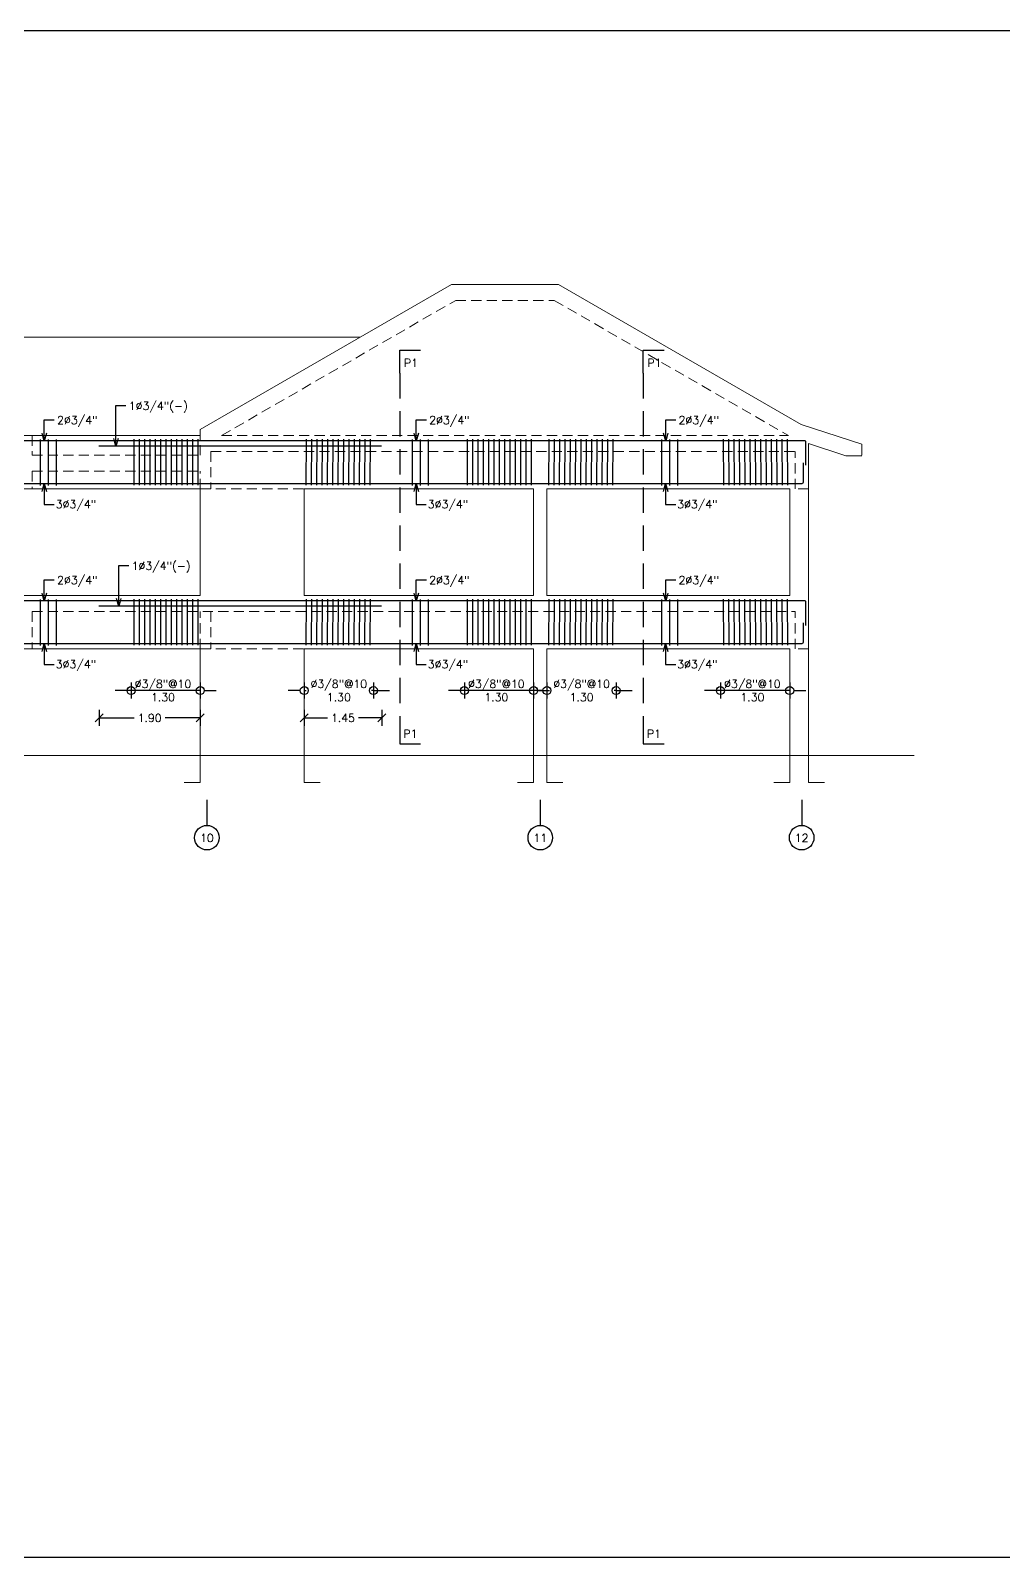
# Model space of a CAD drawing. Header units: metres. Extents: x -44 to 358, y -246 to 48.
# Drawn here: x 54.43 to 72.67, y -168.63 to -140.01 of the extents above; entities that cross this region are included whole.
import ezdxf

# ---------------------------------------------------------------- set-up
doc = ezdxf.new("R2010")
doc.units = ezdxf.units.M
doc.header["$LTSCALE"] = 0.3
doc.header["$PDMODE"] = 3
for name, pattern in [('CONTINUA', [0]), ('HIDDEN', [9.525, 6.35, -3.175]), ('HIDDEN2', [4.7625, 3.175, -1.5875])]:
    doc.linetypes.add(name, pattern=pattern)
for name, color, linetype in [('001-ACERO', 5, 'Continuous'), ('001-DIMLOSA', 4, 'Continuous'), ('001-DIMTEXTO', 4, 'Continuous'), ('001-EJES', 4, 'Continuous'), ('002-SECCION', 1, 'CONTINUA'), ('ACERO', 5, 'Continuous'), ('DIMPORTICO', 4, 'Continuous'), ('DIMTEXTO', 4, 'Continuous'), ('SECCION', 1, 'Continuous'), ('VIGA-LOSA', 1, 'Continuous')]:
    doc.layers.add(name, color=color, linetype=linetype)
doc.layers.add('Losa', color=8, linetype='HIDDEN', lineweight=18)
doc.styles.add('SIMPLEX', font='simplex_.ttf', dxfattribs={"height": 0.2})
doc.styles.add('SMPLEX', font='simplex.shx')
doc.dimstyles.new('BDIM-75', dxfattribs={"dimscale": 0.75, "dimtxt": 0.2, "dimasz": 0.2, "dimexe": 0.2, "dimexo": 0.2, "dimgap": 0.1, "dimtad": 0, "dimtih": 1, "dimtoh": 1, "dimzin": 0, "dimdsep": 46, "dimtxsty": 'SIMPLEX', "dimblk": 'OBLIQUE', "dimcen": 0.2, "dimdle": 0.2, "dimclrd": 4, "dimclre": 4, "dimclrt": 256, "dimadec": 0, "dimazin": 0, "dimtfac": 1, "dimtofl": 0, "dimtmove": 1, "dimatfit": 3, "dimldrblk": 'OPEN30', "dimfxl": 0.15, "dimtfill": 1, "dimtolj": 1, "dimtzin": 0, "dimlwd": -1, "dimlwe": -1, "dimarcsym": 0})
doc.dimstyles.new('DIM-75', dxfattribs={"dimscale": 0.75, "dimtxt": 0.2, "dimasz": 0.2, "dimexe": 0.2, "dimexo": 0.2, "dimgap": 0.1, "dimtad": 0, "dimtih": 1, "dimtoh": 1, "dimzin": 0, "dimdsep": 46, "dimtxsty": 'SMPLEX', "dimblk1": 'OBLIQUE', "dimblk2": 'OBLIQUE', "dimsah": 1, "dimcen": 0.2, "dimclrd": 4, "dimclre": 4, "dimclrt": 4, "dimadec": 0, "dimazin": 0, "dimtfac": 1, "dimtmove": 0, "dimatfit": 3, "dimldrblk": 'OBLIQUE', "dimfxl": 0.2, "dimfxlon": 1, "dimtfill": 1, "dimtolj": 1, "dimtzin": 0, "dimarcsym": 0})

# ---------------------------------------------------------------- blocks, each defined once
blk = doc.blocks.new('_OBLIQUE')
at = {"color": 0, "linetype": 'ByBlock'}
blk.add_line((-0.5, -0.5), (0.5, 0.5), dxfattribs=at)
blk = doc.blocks.new('_Open30')
at = {"color": 0, "lineweight": -2}
for p, q in [((-1, 0.27), (0, 0)), ((0, 0), (-1, -0.27)), ((0, 0), (-1, 0))]:
    blk.add_line(p, q, dxfattribs=at)
blk = doc.blocks.new('*U866')
at = {"layer": '001-ACERO'}
blk.add_line((-0.001, -0.685), (0.001, 0.175), dxfattribs=at)
blk = doc.blocks.new('*U867')
at = {"layer": 'VIGA-LOSA', "color": 0, "linetype": 'ByBlock', "lineweight": -2, "transparency": 16777216}
for p in [(0, 0), (0.15, 0), (0.3, 0)]:
    blk.add_blockref('*U866', p, dxfattribs=at)
blk = doc.blocks.new('_DotBlank')
at = {"color": 0, "linetype": 'ByBlock', "lineweight": -2}
blk.add_line((-0.5, 0), (-1, 0), dxfattribs=at)
blk.add_circle((0, 0), 0.5, dxfattribs=at)
blk = doc.blocks.new('_Origin')
at = {"color": 0, "linetype": 'ByBlock', "lineweight": -2}
blk.add_line((0, 0), (-1, 0), dxfattribs=at)
blk.add_circle((0, 0), 0.5, dxfattribs=at)
blk = doc.blocks.new('*D1473')
at = {"layer": '001-DIMTEXTO', "color": 4, "lineweight": -2, "transparency": 16777216}
for p, q in [((56.317, -152.234), (56.317, -152.534)), ((57.615, -152.234), (57.615, -152.534)), ((56.167, -152.384), (56.017, -152.384)), ((57.615, -152.384), (56.317, -152.384)), ((57.765, -152.384), (57.915, -152.384))]:
    blk.add_line(p, q, dxfattribs=at)
at = {"layer": 'DEFPOINTS', "color": 0, "transparency": 16777216}
for p in [(56.317, -151.604), (57.615, -151.604), (56.317, -152.384)]:
    blk.add_point(p, dxfattribs=at)
at = {"layer": '001-DIMTEXTO', "color": 4, "lineweight": -2, "transparency": 16777216, "xscale": 0.15, "yscale": 0.15, "zscale": 0.15}
blk.add_blockref('_Origin', (56.317, -152.384), dxfattribs=at)
at = {"layer": '001-DIMTEXTO', "color": 4, "lineweight": -2, "transparency": 16777216, "xscale": 0.15, "yscale": 0.15, "zscale": 0.15, "rotation": 180}
blk.add_blockref('_DotBlank', (57.615, -152.384), dxfattribs=at)
at = {"layer": '001-DIMTEXTO', "color": 4, "transparency": 16777216, "insert": (56.916, -152.384), "char_height": 0.15, "attachment_point": 5, "style": 'SMPLEX'}
blk.add_mtext('\\A1;∅3/8"@10\\P1.30', dxfattribs=at)
blk = doc.blocks.new('*U1471')
at = {"layer": '001-ACERO'}
blk.add_line((-0.001, -0.435), (0.001, 0.428), dxfattribs=at)
blk = doc.blocks.new('*U1472')
at = {"layer": 'VIGA-LOSA', "color": 0, "linetype": 'ByBlock', "lineweight": -2, "transparency": 16777216}
for p in [(0, 0), (0.1, 0), (0.2, 0), (0.3, 0), (0.4, 0), (0.5, 0), (0.6, 0), (0.7, 0), (0.8, 0), (0.9, 0), (1, 0), (1.1, 0), (1.2, 0)]:
    blk.add_blockref('*U1471', p, dxfattribs=at)
blk = doc.blocks.new('*D1476')
at = {"layer": '001-DIMTEXTO', "color": 4, "lineweight": -2, "transparency": 16777216}
for p, q in [((55.718, -152.748), (55.718, -153.048)), ((57.615, -152.748), (57.615, -153.048)), ((55.718, -152.898), (56.377, -152.898)), ((57.615, -152.898), (56.956, -152.898))]:
    blk.add_line(p, q, dxfattribs=at)
at = {"layer": 'DEFPOINTS', "color": 0, "transparency": 16777216}
for p in [(55.718, -151.604), (57.615, -151.604), (57.615, -152.898)]:
    blk.add_point(p, dxfattribs=at)
at = {"layer": '001-DIMTEXTO', "color": 4, "lineweight": -2, "transparency": 16777216, "xscale": 0.15, "yscale": 0.15, "zscale": 0.15, "rotation": 180}
blk.add_blockref('_OBLIQUE', (55.718, -152.898), dxfattribs=at)
at = {"layer": '001-DIMTEXTO', "color": 4, "lineweight": -2, "transparency": 16777216, "xscale": 0.15, "yscale": 0.15, "zscale": 0.15}
blk.add_blockref('_OBLIQUE', (57.615, -152.898), dxfattribs=at)
at = {"layer": '001-DIMTEXTO', "color": 4, "transparency": 16777216, "insert": (56.666, -152.898), "char_height": 0.15, "attachment_point": 5, "style": 'SMPLEX', "bg_fill": 3, "box_fill_scale": 1.1, "bg_fill_color": 256, "bg_fill_true_color": 13158600, "bg_fill_transparency": 0}
blk.add_mtext('\\A1;1.90', dxfattribs=at)
blk = doc.blocks.new('*D1478')
at = {"layer": '001-DIMTEXTO', "color": 4, "lineweight": -2, "transparency": 16777216}
for p, q in [((59.565, -152.748), (59.565, -153.048)), ((61.018, -152.748), (61.018, -153.048)), ((59.565, -152.898), (60.002, -152.898)), ((61.018, -152.898), (60.581, -152.898))]:
    blk.add_line(p, q, dxfattribs=at)
at = {"layer": 'DEFPOINTS', "color": 0, "transparency": 16777216}
for p in [(59.565, -151.604), (61.018, -151.604), (61.018, -152.898)]:
    blk.add_point(p, dxfattribs=at)
at = {"layer": '001-DIMTEXTO', "color": 4, "lineweight": -2, "transparency": 16777216, "xscale": 0.15, "yscale": 0.15, "zscale": 0.15, "rotation": 180}
blk.add_blockref('_OBLIQUE', (59.565, -152.898), dxfattribs=at)
at = {"layer": '001-DIMTEXTO', "color": 4, "lineweight": -2, "transparency": 16777216, "xscale": 0.15, "yscale": 0.15, "zscale": 0.15}
blk.add_blockref('_OBLIQUE', (61.018, -152.898), dxfattribs=at)
at = {"layer": '001-DIMTEXTO', "color": 4, "transparency": 16777216, "insert": (60.291, -152.898), "char_height": 0.15, "attachment_point": 5, "style": 'SMPLEX', "bg_fill": 3, "box_fill_scale": 1.1, "bg_fill_color": 256, "bg_fill_true_color": 13158600, "bg_fill_transparency": 0}
blk.add_mtext('\\A1;1.45', dxfattribs=at)
blk = doc.blocks.new('*U1479')
at = {"layer": '001-ACERO'}
blk.add_line((-0.001, -0.435), (0.001, 0.428), dxfattribs=at)
blk = doc.blocks.new('*U1480')
at = {"layer": 'VIGA-LOSA', "color": 0, "linetype": 'ByBlock', "lineweight": -2, "transparency": 16777216}
for p in [(0, 0), (0.1, 0), (0.2, 0), (0.3, 0), (0.4, 0), (0.5, 0), (0.6, 0), (0.7, 0), (0.8, 0), (0.9, 0), (1, 0), (1.1, 0), (1.2, 0)]:
    blk.add_blockref('*U1479', p, dxfattribs=at)
blk = doc.blocks.new('*D1481')
at = {"layer": '001-DIMTEXTO', "color": 4, "lineweight": -2, "transparency": 16777216}
for p, q in [((59.565, -152.234), (59.565, -152.534)), ((60.862, -152.234), (60.862, -152.534)), ((59.415, -152.384), (59.265, -152.384)), ((59.565, -152.384), (59.603, -152.384)), ((60.862, -152.384), (60.824, -152.384)), ((61.012, -152.384), (61.162, -152.384))]:
    blk.add_line(p, q, dxfattribs=at)
at = {"layer": 'DEFPOINTS', "color": 0, "transparency": 16777216}
for p in [(59.565, -151.604), (60.862, -151.604), (60.862, -152.384)]:
    blk.add_point(p, dxfattribs=at)
at = {"layer": '001-DIMTEXTO', "color": 4, "lineweight": -2, "transparency": 16777216, "xscale": 0.15, "yscale": 0.15, "zscale": 0.15}
blk.add_blockref('_DotBlank', (59.565, -152.384), dxfattribs=at)
at = {"layer": '001-DIMTEXTO', "color": 4, "lineweight": -2, "transparency": 16777216, "xscale": 0.15, "yscale": 0.15, "zscale": 0.15, "rotation": 180}
blk.add_blockref('_Origin', (60.862, -152.384), dxfattribs=at)
at = {"layer": '001-DIMTEXTO', "color": 4, "transparency": 16777216, "insert": (60.213, -152.384), "char_height": 0.15, "attachment_point": 5, "style": 'SMPLEX'}
blk.add_mtext('\\A1;∅3/8"@10\\P1.30', dxfattribs=at)
blk = doc.blocks.new('*U1482')
at = {"layer": '001-ACERO'}
blk.add_line((-0.001, -0.435), (0.001, 0.428), dxfattribs=at)
blk = doc.blocks.new('*U1483')
at = {"layer": 'VIGA-LOSA', "color": 0, "linetype": 'ByBlock', "lineweight": -2, "transparency": 16777216}
for p in [(0, 0), (0.1, 0), (0.2, 0), (0.3, 0), (0.4, 0), (0.5, 0), (0.6, 0), (0.7, 0), (0.8, 0), (0.9, 0), (1, 0), (1.1, 0), (1.2, 0)]:
    blk.add_blockref('*U1482', p, dxfattribs=at)
blk = doc.blocks.new('*D1484')
at = {"layer": '001-DIMTEXTO', "color": 4, "lineweight": -2, "transparency": 16777216}
for p, q in [((64.115, -152.234), (64.115, -152.534)), ((65.412, -152.234), (65.412, -152.534)), ((63.965, -152.384), (63.815, -152.384)), ((64.115, -152.384), (64.153, -152.384)), ((65.412, -152.384), (65.374, -152.384)), ((65.562, -152.384), (65.712, -152.384))]:
    blk.add_line(p, q, dxfattribs=at)
at = {"layer": 'DEFPOINTS', "color": 0, "transparency": 16777216}
for p in [(64.115, -151.604), (65.412, -151.604), (65.412, -152.384)]:
    blk.add_point(p, dxfattribs=at)
at = {"layer": '001-DIMTEXTO', "color": 4, "lineweight": -2, "transparency": 16777216, "xscale": 0.15, "yscale": 0.15, "zscale": 0.15}
blk.add_blockref('_DotBlank', (64.115, -152.384), dxfattribs=at)
at = {"layer": '001-DIMTEXTO', "color": 4, "lineweight": -2, "transparency": 16777216, "xscale": 0.15, "yscale": 0.15, "zscale": 0.15, "rotation": 180}
blk.add_blockref('_Origin', (65.412, -152.384), dxfattribs=at)
at = {"layer": '001-DIMTEXTO', "color": 4, "transparency": 16777216, "insert": (64.764, -152.384), "char_height": 0.15, "attachment_point": 5, "style": 'SMPLEX'}
blk.add_mtext('\\A1;∅3/8"@10\\P1.30', dxfattribs=at)
blk = doc.blocks.new('*D1487')
at = {"layer": '001-DIMTEXTO', "color": 4, "lineweight": -2, "transparency": 16777216}
for p, q in [((67.367, -152.234), (67.367, -152.534)), ((68.665, -152.234), (68.665, -152.534)), ((67.217, -152.384), (67.067, -152.384)), ((68.665, -152.384), (67.367, -152.384)), ((68.815, -152.384), (68.965, -152.384))]:
    blk.add_line(p, q, dxfattribs=at)
at = {"layer": 'DEFPOINTS', "color": 0, "transparency": 16777216}
for p in [(67.367, -151.604), (68.665, -151.604), (67.367, -152.384)]:
    blk.add_point(p, dxfattribs=at)
at = {"layer": '001-DIMTEXTO', "color": 4, "lineweight": -2, "transparency": 16777216, "xscale": 0.15, "yscale": 0.15, "zscale": 0.15}
blk.add_blockref('_Origin', (67.367, -152.384), dxfattribs=at)
at = {"layer": '001-DIMTEXTO', "color": 4, "lineweight": -2, "transparency": 16777216, "xscale": 0.15, "yscale": 0.15, "zscale": 0.15, "rotation": 180}
blk.add_blockref('_DotBlank', (68.665, -152.384), dxfattribs=at)
at = {"layer": '001-DIMTEXTO', "color": 4, "transparency": 16777216, "insert": (67.966, -152.384), "char_height": 0.15, "attachment_point": 5, "style": 'SMPLEX'}
blk.add_mtext('\\A1;∅3/8"@10\\P1.30', dxfattribs=at)
blk = doc.blocks.new('*U1485')
at = {"layer": '001-ACERO'}
blk.add_line((-0.001, -0.435), (0.001, 0.428), dxfattribs=at)
blk = doc.blocks.new('*U1486')
at = {"layer": 'VIGA-LOSA', "color": 0, "linetype": 'ByBlock', "lineweight": -2, "transparency": 16777216}
for p in [(0, 0), (0.1, 0), (0.2, 0), (0.3, 0), (0.4, 0), (0.5, 0), (0.6, 0), (0.7, 0), (0.8, 0), (0.9, 0), (1, 0), (1.1, 0), (1.2, 0)]:
    blk.add_blockref('*U1485', p, dxfattribs=at)
blk = doc.blocks.new('*D1490')
at = {"layer": '001-DIMTEXTO', "color": 4, "lineweight": -2, "transparency": 16777216}
for p, q in [((62.567, -152.234), (62.567, -152.534)), ((63.865, -152.234), (63.865, -152.534)), ((62.417, -152.384), (62.267, -152.384)), ((63.865, -152.384), (62.567, -152.384)), ((64.015, -152.384), (64.165, -152.384))]:
    blk.add_line(p, q, dxfattribs=at)
at = {"layer": 'DEFPOINTS', "color": 0, "transparency": 16777216}
for p in [(62.567, -151.604), (63.865, -151.604), (62.567, -152.384)]:
    blk.add_point(p, dxfattribs=at)
at = {"layer": '001-DIMTEXTO', "color": 4, "lineweight": -2, "transparency": 16777216, "xscale": 0.15, "yscale": 0.15, "zscale": 0.15}
blk.add_blockref('_Origin', (62.567, -152.384), dxfattribs=at)
at = {"layer": '001-DIMTEXTO', "color": 4, "lineweight": -2, "transparency": 16777216, "xscale": 0.15, "yscale": 0.15, "zscale": 0.15, "rotation": 180}
blk.add_blockref('_DotBlank', (63.865, -152.384), dxfattribs=at)
at = {"layer": '001-DIMTEXTO', "color": 4, "transparency": 16777216, "insert": (63.166, -152.384), "char_height": 0.15, "attachment_point": 5, "style": 'SMPLEX'}
blk.add_mtext('\\A1;∅3/8"@10\\P1.30', dxfattribs=at)
blk = doc.blocks.new('*U1488')
at = {"layer": '001-ACERO'}
blk.add_line((-0.001, -0.435), (0.001, 0.428), dxfattribs=at)
blk = doc.blocks.new('*U1489')
at = {"layer": 'VIGA-LOSA', "color": 0, "linetype": 'ByBlock', "lineweight": -2, "transparency": 16777216}
for p in [(0, 0), (0.1, 0), (0.2, 0), (0.3, 0), (0.4, 0), (0.5, 0), (0.6, 0), (0.7, 0), (0.8, 0), (0.9, 0), (1, 0), (1.1, 0), (1.2, 0)]:
    blk.add_blockref('*U1488', p, dxfattribs=at)
blk = doc.blocks.new('*U1491')
at = {"layer": '001-ACERO'}
blk.add_line((-0.001, -0.685), (0.001, 0.175), dxfattribs=at)
blk = doc.blocks.new('*U1492')
at = {"layer": 'VIGA-LOSA', "color": 0, "linetype": 'ByBlock', "lineweight": -2, "transparency": 16777216}
for p in [(0, 0), (0.15, 0), (0.3, 0)]:
    blk.add_blockref('*U1491', p, dxfattribs=at)
blk = doc.blocks.new('*U1493')
at = {"layer": '001-ACERO'}
blk.add_line((-0.001, -0.685), (0.001, 0.175), dxfattribs=at)
blk = doc.blocks.new('*U1494')
at = {"layer": 'VIGA-LOSA', "color": 0, "linetype": 'ByBlock', "lineweight": -2, "transparency": 16777216}
for p in [(0, 0), (0.15, 0), (0.3, 0)]:
    blk.add_blockref('*U1493', p, dxfattribs=at)
blk = doc.blocks.new('*U1515')
at = {"layer": '001-ACERO'}
blk.add_line((-0.001, -0.685), (0.001, 0.175), dxfattribs=at)
blk = doc.blocks.new('*U1516')
at = {"layer": 'VIGA-LOSA', "color": 0, "linetype": 'ByBlock', "lineweight": -2, "transparency": 16777216}
for p in [(0, 0), (0.15, 0), (0.3, 0)]:
    blk.add_blockref('*U1515', p, dxfattribs=at)
blk = doc.blocks.new('*U1509')
at = {"layer": '001-ACERO'}
blk.add_line((-0.001, -0.435), (0.001, 0.428), dxfattribs=at)
blk = doc.blocks.new('*U1510')
at = {"layer": 'VIGA-LOSA', "color": 0, "linetype": 'ByBlock', "lineweight": -2, "transparency": 16777216}
for p in [(0, 0), (0.1, 0), (0.2, 0), (0.3, 0), (0.4, 0), (0.5, 0), (0.6, 0), (0.7, 0), (0.8, 0), (0.9, 0), (1, 0), (1.1, 0), (1.2, 0)]:
    blk.add_blockref('*U1509', p, dxfattribs=at)
blk = doc.blocks.new('*U1502')
at = {"layer": '001-ACERO'}
blk.add_line((-0.001, -0.435), (0.001, 0.428), dxfattribs=at)
blk = doc.blocks.new('*U1503')
at = {"layer": 'VIGA-LOSA', "color": 0, "linetype": 'ByBlock', "lineweight": -2, "transparency": 16777216}
for p in [(0, 0), (0.1, 0), (0.2, 0), (0.3, 0), (0.4, 0), (0.5, 0), (0.6, 0), (0.7, 0), (0.8, 0), (0.9, 0), (1, 0), (1.1, 0), (1.2, 0)]:
    blk.add_blockref('*U1502', p, dxfattribs=at)
blk = doc.blocks.new('*U1504')
at = {"layer": '001-ACERO'}
blk.add_line((-0.001, -0.435), (0.001, 0.428), dxfattribs=at)
blk = doc.blocks.new('*U1505')
at = {"layer": 'VIGA-LOSA', "color": 0, "linetype": 'ByBlock', "lineweight": -2, "transparency": 16777216}
for p in [(0, 0), (0.1, 0), (0.2, 0), (0.3, 0), (0.4, 0), (0.5, 0), (0.6, 0), (0.7, 0), (0.8, 0), (0.9, 0), (1, 0), (1.1, 0), (1.2, 0)]:
    blk.add_blockref('*U1504', p, dxfattribs=at)
blk = doc.blocks.new('*U1506')
at = {"layer": '001-ACERO'}
blk.add_line((-0.001, -0.435), (0.001, 0.428), dxfattribs=at)
blk = doc.blocks.new('*U1495')
at = {"layer": 'VIGA-LOSA', "color": 0, "linetype": 'ByBlock', "lineweight": -2, "transparency": 16777216}
for p in [(0, 0), (0.1, 0), (0.2, 0), (0.3, 0), (0.4, 0), (0.5, 0), (0.6, 0), (0.7, 0), (0.8, 0), (0.9, 0), (1, 0), (1.1, 0), (1.2, 0)]:
    blk.add_blockref('*U1506', p, dxfattribs=at)
blk = doc.blocks.new('*U1496')
at = {"layer": '001-ACERO'}
blk.add_line((-0.001, -0.435), (0.001, 0.428), dxfattribs=at)
blk = doc.blocks.new('*U1497')
at = {"layer": 'VIGA-LOSA', "color": 0, "linetype": 'ByBlock', "lineweight": -2, "transparency": 16777216}
for p in [(0, 0), (0.1, 0), (0.2, 0), (0.3, 0), (0.4, 0), (0.5, 0), (0.6, 0), (0.7, 0), (0.8, 0), (0.9, 0), (1, 0), (1.1, 0), (1.2, 0)]:
    blk.add_blockref('*U1496', p, dxfattribs=at)
blk = doc.blocks.new('*U1498')
at = {"layer": '001-ACERO'}
blk.add_line((-0.001, -0.685), (0.001, 0.175), dxfattribs=at)
blk = doc.blocks.new('*U1499')
at = {"layer": 'VIGA-LOSA', "color": 0, "linetype": 'ByBlock', "lineweight": -2, "transparency": 16777216}
for p in [(0, 0), (0.15, 0), (0.3, 0)]:
    blk.add_blockref('*U1498', p, dxfattribs=at)
blk = doc.blocks.new('*U1500')
at = {"layer": '001-ACERO'}
blk.add_line((-0.001, -0.685), (0.001, 0.175), dxfattribs=at)
blk = doc.blocks.new('*U1501')
at = {"layer": 'VIGA-LOSA', "color": 0, "linetype": 'ByBlock', "lineweight": -2, "transparency": 16777216}
for p in [(0, 0), (0.15, 0), (0.3, 0)]:
    blk.add_blockref('*U1500', p, dxfattribs=at)
blk = doc.blocks.new('*U933')
at = {"color": 8, "linetype": 'HIDDEN2', "ltscale": 0.5}
blk.add_line((0, 3.076), (0, -3.444), dxfattribs=at)
at = {"color": 6, "linetype": 'CONTINUA'}
for points in [[(0, 3.076), (0, 3.507), (0.391, 3.507)], [(0, -3.444), (0, -3.875), (0.391, -3.875)]]:
    blk.add_lwpolyline(points, dxfattribs=at)
at = {"color": 4, "style": 'SMPLEX'}
for tag, p in [('P##', (0.078, 3.19)), ('P#', (0.069, -3.76))]:
    blk.add_attdef(tag, p, '', height=0.15, dxfattribs=at)

msp = doc.modelspace()

# ---------------------------------------------------------------- linework, layer by layer
at = {"layer": '001-EJES', "color": 1, "ltscale": 0.02}
for p, q in [((57.739831, -154.4336038), (57.739831, -154.9118178)), ((63.989831, -154.4336038), (63.989831, -154.9118178)), ((68.889831, -154.4336038), (68.889831, -154.9118178))]:
    msp.add_line(p, q, dxfattribs=at)
at = {"layer": '001-EJES', "color": 1}
for centre in [(57.739831, -155.1418477), (63.989831, -155.1418477), (68.889831, -155.1418477)]:
    msp.add_circle(centre, 0.2300299, dxfattribs=at)
at = {"layer": '002-SECCION', "lineweight": 0}
for p, q in [((45.414831, -147.6040788), (57.6146723, -147.6040788)), ((69.014831, -154.1060475), (69.014831, -147.7546072)), ((69.7149303, -147.9820832), (70.0148314, -147.9820829)), ((51.864831, -148.6040788), (57.6146723, -148.6040788)), ((57.6146723, -150.6040788), (57.6146723, -148.6040788)), ((59.5646723, -150.6040788), (59.5646723, -148.6040788)), ((59.5646723, -148.6040788), (63.864831, -148.6040788)), ((63.864831, -150.6040788), (63.864831, -148.6040788)), ((64.114831, -150.6040788), (64.114831, -148.6040788)), ((64.114831, -148.6040788), (68.664831, -148.6040788)), ((68.664831, -150.6040788), (68.664831, -148.6040788)), ((51.864831, -150.6040788), (57.6146723, -150.6040788)), ((59.5646723, -150.6040788), (63.864831, -150.6040788)), ((64.114831, -150.6040788), (68.664831, -150.6040788)), ((51.864831, -151.6040788), (57.6146723, -151.6040788)), ((57.6146723, -154.1060475), (57.6146723, -151.6040788)), ((59.5646723, -154.1060475), (59.5646723, -151.6040788)), ((59.5646723, -151.6040788), (63.864831, -151.6040788)), ((63.864831, -154.1060475), (63.864831, -151.6040788)), ((64.114831, -154.1060475), (64.114831, -151.6040788)), ((64.114831, -151.6040788), (68.664831, -151.6040788)), ((68.664831, -154.1060475), (68.664831, -151.6040788)), ((57.3146723, -154.1060475), (57.6146723, -154.1060475)), ((59.5646723, -154.1060475), (59.8646723, -154.1060475)), ((63.564831, -154.1060475), (63.864831, -154.1060475)), ((64.114831, -154.1060475), (64.414831, -154.1060475)), ((68.364831, -154.1060475), (68.664831, -154.1060475)), ((69.014831, -154.1060475), (69.314831, -154.1060475))]:
    msp.add_line(p, q, dxfattribs=at)
for points in [[(57.6146723, -147.4885323), (62.3236515, -144.7698019), (64.3328304, -144.7698019), (68.8809816, -147.3956782), (70.0148312, -147.7640882), (70.0148314, -147.9743808)], [(57.6146723, -147.6040788), (57.6146723, -147.4885323)], [(69.014831, -147.7546072), (69.7149303, -147.9820832)]]:
    msp.add_lwpolyline(points, dxfattribs=at)
at = {"layer": 'ACERO'}
for points in [[(68.9539823, -147.7040788), (45.5164926, -147.7040788)], [(45.5630868, -148.5040788), (68.8961217, -148.5040788)], [(43.275387, -151.5040788), (68.8961217, -151.5040788)]]:
    msp.add_lwpolyline(points, dxfattribs=at)
at = {"layer": 'ACERO', "color": 6}
for points in [[(61.0115985, -147.8040788), (55.7115985, -147.8040788)], [(61.0115985, -150.8040788), (55.7115985, -150.8040788)]]:
    msp.add_lwpolyline(points, dxfattribs=at)
at = {"layer": 'ACERO'}
for points in [[(68.9539823, -147.7040788, -0.2480042517), (68.9627159, -147.7206036), (68.9627159, -148.1618668)], [(68.9176123, -148.1170554), (68.9161161, -148.484551, -0.4073149712), (68.8961217, -148.5040788)], [(68.9539823, -150.7040788), (43.2287928, -150.7040788, 0.1507257483), (43.2175264, -150.707554, 0.1507257483)], [(68.9539823, -150.7040788, -0.2480042517), (68.9627159, -150.7206036), (68.9627159, -151.1618668)], [(68.9176123, -151.1170554), (68.9161161, -151.484551, -0.4073149712), (68.8961217, -151.5040788)]]:
    msp.add_lwpolyline(points, format="xyb", dxfattribs=at)
at = {"layer": 'DIMTEXTO'}
msp.add_lwpolyline([(-5.0701956, -140.0118319), (167.0422281, -140.0118319), (167.0422281, -168.6345631), (-5.0701956, -168.6345631)], close=True, dxfattribs=at)
at = {"layer": 'Losa', "linetype": 'CONTINUA', "lineweight": 0, "ltscale": 0.1}
msp.add_line((60.6115706, -145.7582722), (48.1148311, -145.7582722), dxfattribs=at)
at = {"layer": 'Losa', "lineweight": 0, "ltscale": 0.1}
for p, q in [((58.0145399, -147.6040788), (68.641942, -147.6040788)), ((54.464831, -147.9743807), (57.6146723, -147.9743807)), ((57.8146723, -147.9040788), (68.764831, -147.9040788)), ((54.464831, -148.2743807), (57.6146723, -148.2743807)), ((57.6146723, -148.6040788), (59.5646723, -148.6040788)), ((54.464831, -150.9040788), (68.764831, -150.9040788)), ((57.6146723, -151.6040788), (59.5646723, -151.6040788))]:
    msp.add_line(p, q, dxfattribs=at)
for points in [[(58.0145399, -147.6040788), (62.4040362, -145.0698019), (64.2524457, -145.0698019), (68.641942, -147.6040788)], [(54.464831, -147.6040788), (54.464831, -147.9743807)], [(57.6146723, -147.9743807), (57.6146723, -147.6040788)], [(57.8146723, -147.9040788), (57.8146723, -148.6040788), (57.6146723, -148.6040788), (57.6146723, -148.2743807)], [(69.014831, -147.9040788), (69.014831, -148.6040788), (68.764831, -148.6040788), (68.764831, -147.9040788)], [(54.464831, -148.2743807), (54.464831, -148.6040788), (54.264831, -148.6040788), (54.264831, -148.2743807)], [(54.464831, -150.9040788), (54.464831, -151.6040788), (54.264831, -151.6040788), (54.264831, -150.9040788)], [(69.014831, -150.9040788), (69.014831, -151.6040788), (68.764831, -151.6040788), (68.764831, -150.9040788)]]:
    msp.add_lwpolyline(points, dxfattribs=at)
at = {"layer": 'SECCION', "color": 8, "lineweight": 0, "ltscale": 0.0003}
msp.add_line((41.7904731, -153.6040788), (70.9970956, -153.6040788), dxfattribs=at)

# ---------------------------------------------------------------- block references
for p in [(61.3539051, -149.5077944), (65.9203918, -149.5077944)]:
    msp.add_blockref('*U933', p).add_auto_attribs({'P#': 'P1', 'P##': 'P1'})
at = {"layer": 'VIGA-LOSA'}
for name, p in [('*U1516', (54.6181282, -147.8530065)), ('*U1503', (59.6027725, -148.1010377)), ('*U1499', (61.5931282, -147.8530065)), ('*U1505', (64.1529313, -148.1010377)), ('*U1501', (66.2682075, -147.8530065)), ('*U867', (54.6181282, -150.8530065)), ('*U1492', (61.5931282, -150.8530065)), ('*U1483', (64.1529313, -151.1010377)), ('*U1494', (66.2682075, -150.8530065))]:
    msp.add_blockref(name, p, dxfattribs=at)
at = {"layer": 'VIGA-LOSA', "xscale": -1}
for name, p in [('*U1510', (57.5765721, -148.1010377)), ('*U1497', (63.8267308, -148.1010377)), ('*U1495', (68.6267308, -148.1010377)), ('*U1472', (57.5765721, -151.1010377)), ('*U1489', (63.8267308, -151.1010377)), ('*U1486', (68.6267308, -151.1010377))]:
    msp.add_blockref(name, p, dxfattribs=at)

# ---------------------------------------------------------------- texts
at = {"layer": 'DIMPORTICO', "color": 4, "style": 'SMPLEX'}
for s, p in [('1∅3/4"(-)', (56.2753957, -147.1231198)), ('2∅3/4"', (54.9320454, -147.3901443)), ('2∅3/4"', (61.9070454, -147.3901443)), ('2∅3/4"', (66.5821248, -147.3901443)), ('3∅3/4"', (54.9059733, -148.9666553)), ('3∅3/4"', (61.8809733, -148.9666553)), ('3∅3/4"', (66.5560527, -148.9666553)), ('1∅3/4"(-)', (56.3279037, -150.1231198)), ('2∅3/4"', (54.9320454, -150.3901443)), ('2∅3/4"', (61.9070454, -150.3901443)), ('2∅3/4"', (66.5821248, -150.3901443)), ('3∅3/4"', (54.9059733, -151.9666553)), ('3∅3/4"', (61.8809733, -151.9666553)), ('3∅3/4"', (66.5560527, -151.9666553))]:
    msp.add_text(s, height=0.15, rotation=360, dxfattribs=at).set_placement(p)

# ---------------------------------------------------------------- dimensions: what is measured, and where the dimension line sits
at = {"layer": '001-DIMTEXTO'}
for base, p1, p2, picture, middle in [((56.3172946, -152.3841377), (57.6146723, -151.6040788), (56.3172946, -151.6040788), '*D1473', (56.9159834, -152.3841377)), ((62.5674533, -152.3841377), (63.864831, -151.6040788), (62.5674533, -151.6040788), '*D1490', (63.1661422, -152.3841377)), ((67.3674533, -152.3841377), (68.664831, -151.6040788), (67.3674533, -151.6040788), '*D1487', (67.9661422, -152.3841377))]:
    dim = msp.add_linear_dim(base=base, p1=p1, p2=p2, angle=180, text='∅3/8"@10\\P<>', dimstyle='DIM-75', override={"dimblk1": 'DotBlank', "dimblk2": 'Origin', "dimtfill": 0}, dxfattribs=at)
    dim.commit()
    dim.dimension.update_dxf_attribs({"geometry": picture, "text_midpoint": middle, "dimtype": 160})
dim = msp.add_linear_dim(base=(65.4122087, -152.3841377), p1=(64.114831, -151.6040788), p2=(65.4122087, -151.6040788), text='∅3/8"@10\\P<>', dimstyle='DIM-75', override={"dimblk1": 'DotBlank', "dimblk2": 'Origin', "dimtfill": 0}, dxfattribs=at)
dim.commit()
dim.dimension.update_dxf_attribs({"geometry": '*D1484', "text_midpoint": (64.7635199, -152.3841377), "dimtype": 160})

# ---------------------------------------------------------------- leaders
at = {"layer": '001-DIMLOSA', "lineweight": 0}
for points in [[(56.0334245, -147.8064448), (56.0334245, -147.0428193), (56.2224351, -147.0428193)], [(54.6900742, -147.7064448), (54.6900742, -147.3098438), (54.8790848, -147.3098438)], [(61.6650742, -147.7064448), (61.6650742, -147.3098438), (61.8540848, -147.3098438)], [(66.3401535, -147.7064448), (66.3401535, -147.3098438), (66.5291642, -147.3098438)], [(54.6891404, -148.5038198), (54.6891404, -148.8946928), (54.878151, -148.8946928)], [(61.6641404, -148.5038198), (61.6641404, -148.8946928), (61.853151, -148.8946928)], [(66.3392198, -148.5038198), (66.3392198, -148.8946928), (66.5282304, -148.8946928)], [(56.0859325, -150.8064448), (56.0859325, -150.0428193), (56.2749431, -150.0428193)], [(54.6900742, -150.7064448), (54.6900742, -150.3098438), (54.8790848, -150.3098438)], [(61.6650742, -150.7064448), (61.6650742, -150.3098438), (61.8540848, -150.3098438)], [(66.3401535, -150.7064448), (66.3401535, -150.3098438), (66.5291642, -150.3098438)], [(54.6891404, -151.5038198), (54.6891404, -151.8946928), (54.878151, -151.8946928)], [(61.6641404, -151.5038198), (61.6641404, -151.8946928), (61.853151, -151.8946928)], [(66.3392198, -151.5038198), (66.3392198, -151.8946928), (66.5282304, -151.8946928)]]:
    msp.add_leader(points, dimstyle='BDIM-75', override={"dimgap": 0.1, "dimtad": 0}, dxfattribs=at)

# ---------------------------------------------------------------- next in the draw order: texts
at = {"layer": '001-EJES', "color": 4, "ltscale": 0.02, "char_height": 0.15, "attachment_point": 5, "style": 'SMPLEX', "bg_fill": 3, "box_fill_scale": 1.25, "bg_fill_color": 256, "bg_fill_true_color": 13158600, "bg_fill_transparency": 0}
for s, insert in [('10', (57.7385085, -155.1478224)), ('12', (68.8885085, -155.1478224))]:
    msp.add_mtext(s, dxfattribs=dict(at, insert=insert))
at = {"layer": '001-EJES', "color": 4, "ltscale": 0.02, "insert": (63.9885085, -155.1478224), "char_height": 0.15, "width": 0.1, "attachment_point": 5, "style": 'SMPLEX', "bg_fill": 3, "box_fill_scale": 1.25, "bg_fill_color": 256, "bg_fill_true_color": 13158600, "bg_fill_transparency": 0}
msp.add_mtext('11', dxfattribs=at)

# ---------------------------------------------------------------- next in the draw order: dimensions: what is measured, and where the dimension line sits
at = {"layer": '001-DIMTEXTO'}
for base, p1, p2, picture, middle in [((57.6146723, -152.8978294), (55.7180585, -151.6040788), (57.6146723, -151.6040788), '*D1476', (56.6663654, -152.8978294)), ((61.0180585, -152.8978294), (59.5646723, -151.6040788), (61.0180585, -151.6040788), '*D1478', (60.2913654, -152.8978294))]:
    dim = msp.add_linear_dim(base=base, p1=p1, p2=p2, dimstyle='DIM-75', dxfattribs=at)
    dim.commit()
    dim.dimension.update_dxf_attribs({"geometry": picture, "text_midpoint": middle})

# ---------------------------------------------------------------- next in the draw order: linework, layer by layer
at = {"layer": 'Losa', "lineweight": 0, "ltscale": 0.1}
msp.add_lwpolyline([(57.8146723, -150.9040788), (57.8146723, -151.6040788), (57.6146723, -151.6040788), (57.6146723, -150.9040788)], dxfattribs=at)

# ---------------------------------------------------------------- next in the draw order: block references
at = {"layer": 'VIGA-LOSA'}
msp.add_blockref('*U1480', (59.6027725, -151.1010377), dxfattribs=at)

# ---------------------------------------------------------------- next in the draw order: dimensions: what is measured, and where the dimension line sits
at = {"layer": '001-DIMTEXTO'}
dim = msp.add_linear_dim(base=(60.86205, -152.3841377), p1=(59.5646723, -151.6040788), p2=(60.86205, -151.6040788), text='∅3/8"@10\\P<>', dimstyle='DIM-75', override={"dimblk1": 'DotBlank', "dimblk2": 'Origin', "dimtfill": 0}, dxfattribs=at)
dim.commit()
dim.dimension.update_dxf_attribs({"geometry": '*D1481', "text_midpoint": (60.2133611, -152.3841377), "dimtype": 160})

doc.saveas('drawing.dxf')
